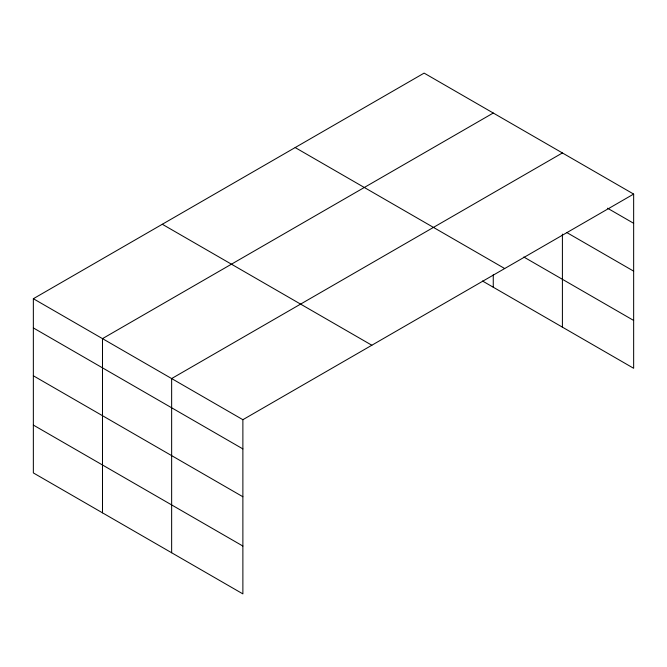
<?xml version="1.0" encoding="UTF-8"?>
<svg xmlns="http://www.w3.org/2000/svg" width="667" height="667" viewBox="0 0 667 667"><rect width="100%" height="100%" fill="white"/><g stroke="black" fill="none" stroke-linecap="round" stroke-linejoin="round"><path stroke-width="1" d="M633.65 194.08L424.12 73.112L33.35 298.716L33.35 472.92L242.88 593.888L242.88 419.693L633.65 194.08L633.65 368.284L482.491 281.007M493.263 113.031L102.493 338.636L102.493 512.84M562.406 152.951L171.644 378.556L171.644 552.76M607.495 208.196L633.65 223.295M566.917 232.616L633.65 271.144M523.795 257.012L633.65 320.435M295.164 147.557L504.694 268.534M162.306 224.27L371.836 345.239M33.35 298.716L242.88 419.693M33.35 327.931L242.88 448.908M33.35 375.779L242.88 496.748M33.35 425.071L242.88 546.048M562.406 234.117L562.406 327.155M493.263 274.746L493.263 287.235"/></g></svg>
